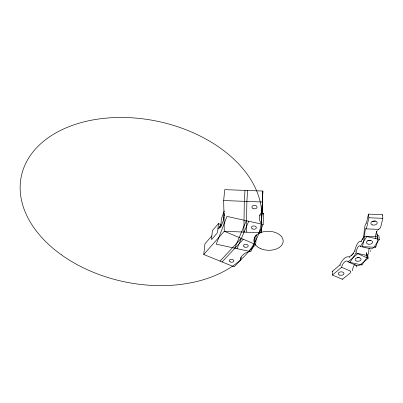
<?xml version="1.0" encoding="UTF-8"?>
<svg xmlns="http://www.w3.org/2000/svg" width="403" height="403" viewBox="0 0 403 403"><rect width="100%" height="100%" fill="white"/><g stroke="black" fill="none" stroke-linecap="round" stroke-linejoin="round"><path stroke-width="0.6" d="M243.87 232.078L244.304 201.324L245.004 190.382M246.329 232.183L246.893 201.419L247.548 190.478M261.869 214.064L261.829 215.378L261.92 212.497A15.022 10.312 0.9 0 1 261.749 212.3M259.109 233.317L263.159 224.431L263.542 213.504L261.769 213.106M261.099 232.803L261.512 223.423A15.259 10.287 1.1 0 1 262.01 212.079L262.862 191.037L224.698 189.647L223.675 200.543L224.275 231.257L261.099 232.803L261.255 228.677M261.512 223.423L262.076 208.553M262.01 212.079L262.499 198.845M262.172 207.444L262.288 204.457M262.116 208.84L261.935 213.137M211.852 235.866L204.961 243.82L203.742 254.505L234.138 266.831L240.747 259.995A14.095 8.846 3 0 1 248.701 251.779L255.729 244.515L256.152 235.009M262.151 206.744L262.529 198.634M262.555 198.009L262.862 191.037M254.852 236.712L254.545 243.341L250.762 251.643L216.255 244.168L226.954 216.406L263.159 224.431M240.747 259.995L240.939 257.013M224.36 210.845L221.398 218.683L220.693 227.463L223.549 219.978L224.29 213.252M220.506 224.456L218.451 223.579L217.761 230.622A6.377 2.02 -67.3 0 1 217.318 232.843L211.751 239.412M362.755 239.82L363.98 234.304A10.967 1.808 -87.8 0 1 366.372 223.519L368.458 214.129L382.356 214.668L382.85 218.32L380.508 227.771A15.223 9.576 -6.5 0 0 378.734 229.388L366.382 228.884A6.09 1.002 -87.8 0 0 365.264 229.846A6.09 1.002 -87.8 0 0 364.735 236.244L362.398 246.686L375.682 247.261C377.828 241.986 378.407 236.415 376.2 231.236M366.382 228.884L368.876 217.766L368.458 214.129M377.132 235.977L377.404 234.863L376.563 234.828M382.21 215.267L382.356 214.668M219.212 228.41L220.899 223.962M224.073 215.605L224.31 214.985M234.707 248.162L246.319 220.698M237.009 248.661L248.732 221.232M263.29 214.069L263.542 213.504M351.507 255.895L354.711 250.963A10.629 3.728 -77.5 0 1 360.962 241.342L364 236.662M366.614 252.409L367.193 257.174L361.869 264.993L349.915 262.383L356.015 253.059A5.904 2.07 -77.5 0 1 357.904 247.079A5.904 2.07 -77.5 0 1 360.312 246.495L371.395 248.948A14.584 8.911 -5.1 0 1 373.616 247.739L379.304 239.387L378.85 235.76L377.294 235.412M360.312 246.495L366.795 236.591L366.745 236.138M366.443 254.122L366.775 253.628M260.534 215.026L260.071 215.313L259.628 214.985M218.451 223.579L212.411 230.617L211.666 237.634A6.377 2.02 -67.3 0 0 211.716 239.261M217.937 228.849L221.106 225.196M203.742 254.505L224.28 231.241L255.729 244.515M220.073 261.124L241.18 238.375M222.093 261.945L243.276 239.256M332.42 275.037L341.613 267.305L350.791 271.244A13.984 8.352 -3.5 0 0 350.353 272.856L342.495 279.299L332.42 275.037L332.213 271.496L339.89 264.988A10.327 5.304 -66.4 0 1 349.285 257.023L353.839 253.16M341.613 267.305A5.738 2.947 -66.4 0 1 344.63 261.915A5.738 2.947 -66.4 0 1 348.066 261.874L357.773 253.709L357.728 253.26M366.473 254.117L367.758 254.686L368.14 258.283L359.803 265.114A13.984 8.352 -3.5 0 0 357.31 265.889L348.066 261.874M223.675 200.543L262.454 202.009M368.876 217.766L382.85 218.32M364.735 236.244L376.926 236.752A15.223 9.576 -6.5 0 0 377.868 238.43M354.711 250.963L355.466 251.134M356.015 253.059L366.972 255.472A14.584 8.911 -5.1 0 0 367.193 257.174M366.795 236.591L379.304 239.387M360.962 241.342L361.728 241.513M332.213 271.496L332.843 271.763M339.89 264.988L340.525 265.26M349.285 257.023L349.93 257.3M357.773 253.709L368.14 258.283M375.571 246.354L375.682 247.261M362.352 246.233L362.398 246.686M361.829 264.544L361.869 264.993M349.875 261.93L349.915 262.383M342.464 278.856L342.495 279.299M223.912 217.388A6.529 0.887 -77.6 0 1 223.6 219.68M220.683 227.327A6.529 0.887 -77.6 0 1 220.733 225.74M256.656 234.833A6.488 1.239 -77.6 0 1 255.643 235.518M262.167 201.379A15.022 10.312 0.9 0 1 262.418 201.127M368.755 254.414A5.813 0.947 88.3 0 1 369.324 248.177M370.367 250.555A5.813 0.947 88.3 0 1 370.488 251.553M370.664 240.294A3.068 1.939 -5 0 1 367.647 240.48M359.259 257.376A2.962 1.829 -3.7 0 1 357.134 257.673M355.925 265.214A5.622 1.929 -82 0 1 356.469 267.179M352.459 270.791A5.622 1.929 -82 0 1 355.295 264.685M375.667 238.5A6.01 2.599 -76.6 0 1 377.349 230.516M378.427 229.272A6.01 2.599 -76.6 0 1 378.755 229.045M375.47 220.955A3.179 2.065 -6.1 0 1 372.276 221.358M61.357 254.792A122.285 81.94 12 0 0 259.507 231.196A122.285 81.94 12 0 0 102.075 118.558A122.285 81.94 12 0 0 61.357 254.792M252.968 208.452A2.574 1.768 2.6 0 0 257.054 207.328A2.574 1.768 2.6 0 0 253.477 205.414A2.574 1.768 2.6 0 0 252.968 208.452M252.469 228.909A2.483 1.652 2.8 0 0 256.338 227.76A2.483 1.652 2.8 0 0 252.772 226.058A2.483 1.652 2.8 0 0 252.469 228.909M230.128 261.854A2.327 1.461 4.6 0 0 233.871 261.104A2.327 1.461 4.6 0 0 230.707 259.381A2.327 1.461 4.6 0 0 230.128 261.854M244.5 247.024A2.403 1.547 3.6 0 0 248.218 245.966A2.403 1.547 3.6 0 0 244.752 244.359A2.403 1.547 3.6 0 0 244.5 247.024M260.832 248.722A14.649 9.506 1.9 0 0 283.173 241.342A14.649 9.506 1.9 0 0 261.592 232.274A14.649 9.506 1.9 0 0 260.832 248.722M368.065 244.102A3.083 1.934 -4.9 0 0 372.594 242.097A3.083 1.934 -4.9 0 0 367.899 240.752A3.083 1.934 -4.9 0 0 368.065 244.102M356.665 261.104A2.972 1.824 -3.6 0 0 361.068 259.295A2.972 1.824 -3.6 0 0 356.564 257.945A2.972 1.824 -3.6 0 0 356.665 261.104M339.517 275.048A2.876 1.733 -2.2 0 0 343.981 273.612A2.876 1.733 -2.2 0 0 339.84 272.045A2.876 1.733 -2.2 0 0 339.517 275.048M372.523 224.95A3.194 2.065 -6 0 0 377.228 222.788A3.194 2.065 -6 0 0 372.377 221.368A3.194 2.065 -6 0 0 372.523 224.95"/></g></svg>
